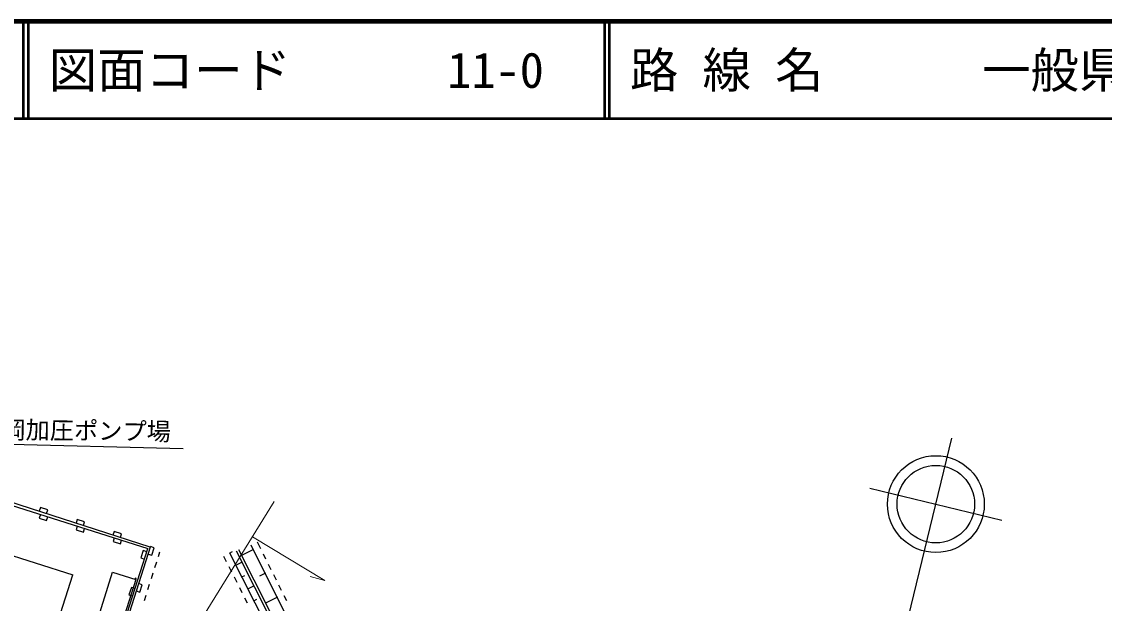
# Model space of a CAD drawing. Units: millimetres, scale not verified. Extents: x 40000 to 680000, y 20000 to 380000.
# Drawn here: x 117582 to 229360, y 319958 to 380000 of the extents above; entities that cross this region are included whole.
import ezdxf
from ezdxf.enums import TextEntityAlignment as Align

# ---------------------------------------------------------------- set-up
doc = ezdxf.new("R2010")
doc.units = ezdxf.units.MM
doc.header["$LTSCALE"] = 1000
for name, color, linetype, lineweight in [('M-BGD', 7, 'Continuous', 25), ('M-BMK-SRVR', 3, 'Continuous', 25), ('M-STR-HTXT', 7, 'Continuous', 13), ('M-TTL', 2, 'Continuous', 140), ('M-TTL-LINE', 7, 'Continuous', 50)]:
    doc.layers.add(name, color=color, linetype=linetype, lineweight=lineweight)
doc.layers.add('M-TTL-TXT', color=7, linetype='Continuous')
doc.styles.add('ＭＳ ゴシック', font='')
doc.styles.get('ＭＳ ゴシック').set_extended_font_data('MS Gothic')

msp = doc.modelspace()

# ---------------------------------------------------------------- linework, layer by layer
at = {"layer": 'M-BGD'}
for p, q in [((112968, 336460), (134240, 335924)), ((130857, 325767), (112101, 331823)), ((112344, 331410), (130610, 325629)), ((119519, 329848), (119396, 329468)), ((120280, 329602), (119519, 329848)), ((119510, 329142), (119389, 328761)), ((119389, 328761), (120152, 328519)), ((120152, 328519), (120272, 328901)), ((120158, 329222), (120280, 329602)), ((123326, 328619), (123203, 328239)), ((123323, 327935), (123203, 327554)), ((123203, 327554), (123965, 327312)), ((124087, 328374), (123326, 328619)), ((123964, 327993), (124087, 328374)), ((123965, 327312), (124086, 327694)), ((127132, 327390), (127009, 327010)), ((127137, 326728), (127016, 326347)), ((127893, 327145), (127132, 327390)), ((127771, 326764), (127893, 327145)), ((127779, 326105), (127899, 326487)), ((113403, 325905), (122852, 322890)), ((127016, 326347), (127779, 326105)), ((130120, 325410), (129877, 324648)), ((130501, 325288), (130120, 325410)), ((131252, 325688), (130871, 325809)), ((131009, 324925), (131252, 325688)), ((139054, 325137), (139362, 325293)), ((141515, 325524), (140282, 324908)), ((142270, 325578), (141918, 326284)), ((129877, 324648), (130258, 324526)), ((130628, 325047), (131009, 324925)), ((131344, 323666), (131526, 324238)), ((131709, 324809), (131858, 325275)), ((138418, 324842), (138700, 324286)), ((139043, 325159), (158871, 286051)), ((139679, 323904), (140296, 324216)), ((142807, 324505), (142539, 325042)), ((130979, 322523), (131161, 323094)), ((138972, 323751), (139243, 323216)), ((142747, 323058), (142130, 322750)), ((143343, 323431), (143075, 323968)), ((129404, 322537), (129291, 322566)), ((129395, 322503), (129404, 322537)), ((130040, 321876), (129658, 321997)), ((130614, 321380), (130796, 321951)), ((139514, 322681), (139786, 322145)), ((140301, 322678), (140607, 322833)), ((143879, 322358), (143611, 322895)), ((128905, 321599), (128662, 320837)), ((128662, 320837), (129043, 320715)), ((129286, 321477), (128905, 321599)), ((129416, 321235), (129797, 321114)), ((129797, 321114), (130040, 321876)), ((130248, 320237), (130431, 320808)), ((140057, 321610), (140328, 321075)), ((140922, 321452), (141535, 321763)), ((144415, 321284), (144147, 321821)), ((140600, 320540), (140871, 320005)), ((141540, 320233), (141845, 320387)), ((143979, 320592), (142768, 319988)), ((144951, 320211), (144683, 320747))]:
    msp.add_line(p, q, dxfattribs=at)
for points in [[(130857, 325767), (124385, 305415), (120031, 307859)], [(120066, 308176), (124292, 305811), (130610, 325629)], [(139714, 325367), (160519, 284188), (173079, 276544), (178323, 276141), (204831, 285541), (206701, 285966), (215354, 291491)], [(139982, 325502), (160748, 284399), (173174, 276838), (178282, 276445), (204748, 285830), (206584, 286247), (215192, 291744)], [(203431, 286624), (178068, 277715), (173138, 278196), (161658, 285195), (141292, 325972)], [(113932, 316449), (114357, 317779), (120607, 315792), (122852, 322890)]]:
    msp.add_lwpolyline(points, dxfattribs=at)
msp.add_lwpolyline([(125326, 317981), (126963, 323177), (129369, 322419), (127732, 317223)], close=True, dxfattribs=at)
at = {"layer": 'M-BMK-SRVR'}
for p, q in [((207711, 312709), (213617, 337002)), ((205162, 331854), (218765, 328546))]:
    msp.add_line(p, q, dxfattribs=at)
for radius in [5000, 4000]:
    msp.add_circle((211964, 330200), radius, dxfattribs=at)
at = {"layer": 'M-STR-HTXT'}
for p, q in [((125770, 301588), (143654, 330458)), ((148865, 322318), (141399, 326819)), ((148865, 322318), (147364, 322733))]:
    msp.add_line(p, q, dxfattribs=at)
at = {"layer": 'M-TTL'}
msp.add_line((680000, 380000), (40000, 380000), dxfattribs=at)
at = {"layer": 'M-TTL-LINE'}
for p, q in [((117750, 380000), (117750, 370000)), ((118250, 380000), (118250, 370000)), ((177750, 380000), (177750, 370000)), ((178250, 380000), (178250, 370000)), ((40000, 370000), (680000, 370000))]:
    msp.add_line(p, q, dxfattribs=at)

# ---------------------------------------------------------------- texts
at = {"layer": 'M-BGD', "style": 'ＭＳ ゴシック'}
msp.add_text('葛岡加圧ポンプ場', height=1833, rotation=359.3, dxfattribs=at).set_placement((112968, 336460), align=Align.BOTTOM_LEFT)
at = {"layer": 'M-TTL-TXT', "style": 'ＭＳ ゴシック'}
for s, p in [('図面コード', (120380, 375000)), ('11-0', (161521, 375000)), ('路 線 名', (180380, 375000)), ('一般県道 石城山光線', (216734, 375000))]:
    msp.add_text(s, height=3666, dxfattribs=at).set_placement(p, align=Align.MIDDLE_LEFT)

doc.saveas('drawing.dxf')
